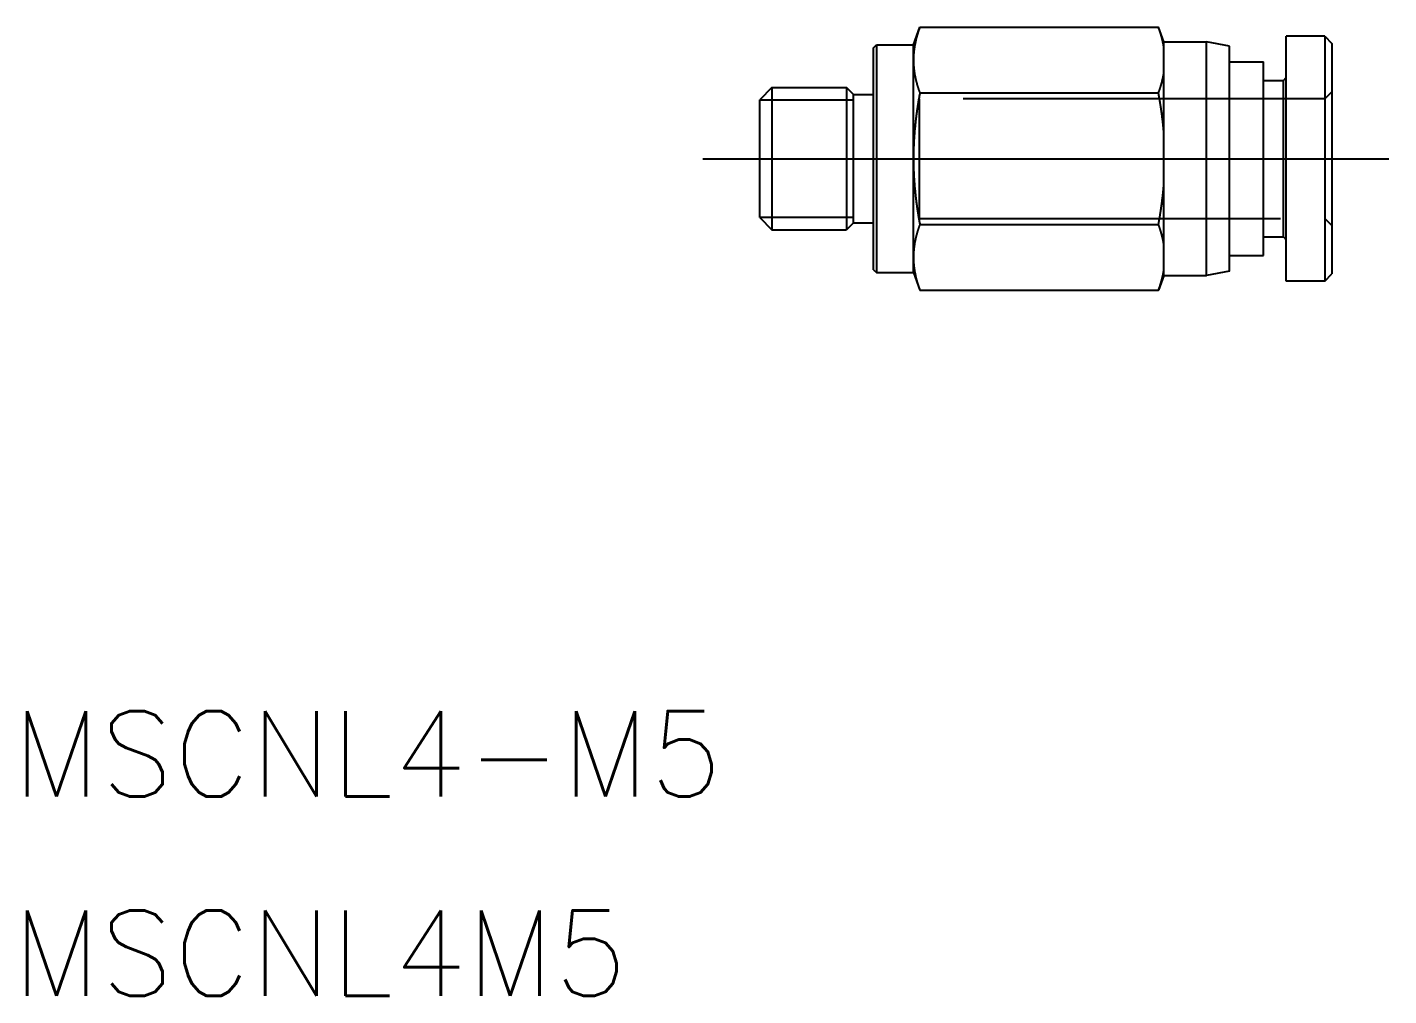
# Model space of a CAD drawing. Extents: x -64.9 to 7.4, y -29.4 to 6.6.
# Drawn here: x -64.92 to -17.09, y -29.41 to 4.62 of the extents above; entities that cross this region are included whole.
import ezdxf

# ---------------------------------------------------------------- set-up
doc = ezdxf.new("R2010")
doc.units = 0
doc.linetypes.add('CENTER', pattern=[50.8, 31.75, -6.35, 6.35, -6.35])
doc.linetypes.add('DASHED', pattern=[19.05, 12.7, -6.35])
doc.layers.get('0').update_dxf_attribs({"linetype": 'CONTINUOUS'})
doc.layers.add('CENTER', color=1, linetype='CENTER')
doc.styles.get("Standard").update_dxf_attribs({"font": 'txt.shx', "height": 3, "bigfont": 'bigfont.shx'})

# ---------------------------------------------------------------- blocks, each defined once
blk = doc.blocks.new('*U2')
at = {"color": 7, "linetype": 'CONTINUOUS'}
blk.add_text('MSCNL4-M5', height=3, dxfattribs=at).set_placement((-65.432, -22.41))
blk = doc.blocks.new('*U3')
at = {"color": 7, "linetype": 'CONTINUOUS'}
blk.add_text('MSCNL4M5', height=3, dxfattribs=at).set_placement((-65.432, -29.41))

msp = doc.modelspace()

# ---------------------------------------------------------------- linework, layer by layer
at = {"color": 7, "linetype": 'CONTINUOUS'}
for p, q in [((-33.787, 4), (-33.562, 4.619)), ((-33.562, 4.619), (-25.176, 4.619)), ((-24.987, 4.1), (-25.176, 4.619)), ((-35.187, 3.9), (-35.087, 4)), ((-35.187, -3.9), (-35.187, 3.9)), ((-35.087, 4), (-35.087, -4)), ((-35.087, 4), (-33.787, 4)), ((-33.787, 3.464), (-33.787, 4)), ((-24.987, 4.1), (-23.487, 4.1)), ((-24.987, 3.914), (-24.987, 4.1)), ((-24.987, 0.9), (-24.987, 3.914)), ((-23.487, -2.1), (-23.487, 4.1)), ((-23.487, 3.914), (-23.487, 4.1)), ((-22.687, 3.95), (-23.487, 4.1)), ((-22.687, -3.95), (-22.687, 3.95)), ((-20.687, -4.3), (-20.687, 4.3)), ((-19.337, 4.3), (-20.687, 4.3)), ((-19.337, 4.3), (-19.337, -4.3)), ((-19.337, 4.3), (-19.087, 4.05)), ((-19.087, 4.05), (-19.087, -4.05)), ((-33.787, 0), (-33.787, 3.464)), ((-22.687, 3.4), (-21.487, 3.4)), ((-21.487, -3.4), (-21.487, 3.4)), ((-38.754, 2.5), (-39.187, 2.067)), ((-38.754, 2.5), (-38.754, -2.5)), ((-38.754, 2.5), (-36.137, 2.5)), ((-36.137, 2.5), (-36.137, -2.5)), ((-35.887, 2.25), (-36.137, 2.5)), ((-21.487, 2.75), (-20.787, 2.75)), ((-20.787, 2.75), (-20.687, 2.85)), ((-20.787, -2.75), (-20.787, 2.75)), ((-39.187, -2.067), (-39.187, 2.067)), ((-35.887, -2.25), (-35.887, 2.25)), ((-35.887, 2.25), (-35.187, 2.25)), ((-33.562, 2.309), (-25.176, 2.309)), ((-19.337, 2.1), (-19.337, -2.1)), ((-24.987, -3.914), (-24.987, 0.9)), ((-33.787, -3.464), (-33.787, 0)), ((-23.487, -4.1), (-23.487, -0.9)), ((-39.187, -2.067), (-38.754, -2.5)), ((-35.887, -2.25), (-36.137, -2.5)), ((-35.887, -2.25), (-35.187, -2.25)), ((-33.562, -2.309), (-25.176, -2.309)), ((-38.754, -2.5), (-36.137, -2.5)), ((-21.487, -2.75), (-20.787, -2.75)), ((-20.787, -2.75), (-20.687, -2.85)), ((-33.787, -4), (-33.787, -3.464)), ((-22.687, -3.4), (-21.487, -3.4)), ((-35.187, -3.9), (-35.087, -4)), ((-35.087, -4), (-33.787, -4)), ((-33.787, -4), (-33.562, -4.619)), ((-24.987, -4.1), (-25.176, -4.619)), ((-24.987, -4.1), (-24.987, -3.914)), ((-24.987, -4.1), (-23.487, -4.1)), ((-23.487, -4.1), (-23.487, -3.914)), ((-22.687, -3.95), (-23.487, -4.1)), ((-19.337, -4.3), (-20.687, -4.3)), ((-19.337, -4.3), (-19.087, -4.05)), ((-33.562, -4.619), (-25.176, -4.619))]:
    msp.add_line(p, q, dxfattribs=at)
at = {"color": 3, "linetype": 'CONTINUOUS'}
for p, q in [((-39.187, 2.067), (-35.887, 2.067)), ((-35.887, -2.067), (-39.187, -2.067))]:
    msp.add_line(p, q, dxfattribs=at)
at = {"color": 3, "linetype": 'DASHED'}
for p, q in [((-19.337, 2.1), (-33.587, 2.1)), ((-33.587, 2.1), (-33.587, -2.097)), ((-19.087, 2.35), (-19.337, 2.1)), ((-33.587, -2.1), (-19.337, -2.1)), ((-19.337, -2.1), (-19.087, -2.35))]:
    msp.add_line(p, q, dxfattribs=at)
at = {"color": 7}
for points in [[(-33.562, 4.619, 0), (-33.566, 4.606, 0), (-33.571, 4.593, 0), (-33.575, 4.58, 0), (-33.58, 4.567, 0), (-33.584, 4.554, 0), (-33.589, 4.542, 0), (-33.593, 4.529, 0), (-33.598, 4.516, 0), (-33.602, 4.503, 0), (-33.606, 4.491, 0), (-33.61, 4.478, 0), (-33.614, 4.465, 0), (-33.619, 4.453, 0), (-33.623, 4.44, 0), (-33.627, 4.428, 0), (-33.63, 4.415, 0), (-33.634, 4.403, 0), (-33.638, 4.39, 0), (-33.642, 4.378, 0), (-33.646, 4.366, 0), (-33.649, 4.353, 0), (-33.653, 4.341, 0), (-33.657, 4.329, 0), (-33.66, 4.316, 0), (-33.664, 4.304, 0), (-33.667, 4.292, 0), (-33.67, 4.279, 0), (-33.674, 4.267, 0), (-33.677, 4.255, 0), (-33.68, 4.243, 0), (-33.684, 4.231, 0), (-33.687, 4.219, 0), (-33.69, 4.206, 0), (-33.693, 4.194, 0), (-33.696, 4.182, 0), (-33.699, 4.17, 0), (-33.702, 4.158, 0), (-33.705, 4.146, 0), (-33.707, 4.134, 0), (-33.71, 4.122, 0), (-33.713, 4.11, 0), (-33.715, 4.098, 0), (-33.718, 4.086, 0), (-33.721, 4.074, 0), (-33.723, 4.062, 0), (-33.726, 4.05, 0), (-33.728, 4.038, 0), (-33.73, 4.026, 0), (-33.733, 4.014, 0), (-33.735, 4.002, 0), (-33.737, 3.99, 0), (-33.739, 3.978, 0), (-33.742, 3.966, 0), (-33.744, 3.955, 0), (-33.746, 3.943, 0), (-33.748, 3.931, 0), (-33.75, 3.919, 0), (-33.752, 3.907, 0), (-33.753, 3.895, 0), (-33.755, 3.883, 0), (-33.757, 3.871, 0), (-33.759, 3.86, 0), (-33.76, 3.848, 0), (-33.762, 3.836, 0), (-33.763, 3.824, 0), (-33.765, 3.812, 0), (-33.766, 3.8, 0), (-33.768, 3.788, 0), (-33.769, 3.776, 0), (-33.77, 3.764, 0), (-33.772, 3.753, 0), (-33.773, 3.741, 0), (-33.774, 3.729, 0), (-33.775, 3.717, 0), (-33.776, 3.705, 0), (-33.777, 3.693, 0), (-33.778, 3.681, 0), (-33.779, 3.669, 0), (-33.78, 3.657, 0), (-33.781, 3.645, 0), (-33.782, 3.633, 0), (-33.782, 3.621, 0), (-33.783, 3.609, 0), (-33.784, 3.597, 0), (-33.784, 3.585, 0), (-33.785, 3.573, 0), (-33.785, 3.561, 0), (-33.785, 3.549, 0), (-33.786, 3.537, 0), (-33.786, 3.525, 0), (-33.786, 3.513, 0), (-33.787, 3.501, 0), (-33.787, 3.488, 0), (-33.787, 3.476, 0), (-33.787, 3.464, 0)], [(-24.987, 3.914, 0), (-24.988, 3.921, 0), (-24.989, 3.929, 0), (-24.99, 3.936, 0), (-24.992, 3.943, 0), (-24.993, 3.95, 0), (-24.994, 3.958, 0), (-24.995, 3.965, 0), (-24.997, 3.972, 0), (-24.998, 3.979, 0), (-24.999, 3.987, 0), (-25.001, 3.994, 0), (-25.002, 4.001, 0), (-25.003, 4.008, 0), (-25.005, 4.016, 0), (-25.006, 4.023, 0), (-25.008, 4.03, 0), (-25.009, 4.037, 0), (-25.011, 4.045, 0), (-25.012, 4.052, 0), (-25.014, 4.059, 0), (-25.015, 4.066, 0), (-25.017, 4.074, 0), (-25.018, 4.081, 0), (-25.02, 4.088, 0), (-25.021, 4.096, 0), (-25.023, 4.103, 0), (-25.024, 4.11, 0), (-25.026, 4.117, 0), (-25.028, 4.125, 0), (-25.029, 4.132, 0), (-25.031, 4.139, 0), (-25.033, 4.147, 0), (-25.035, 4.154, 0), (-25.036, 4.161, 0), (-25.038, 4.169, 0), (-25.04, 4.176, 0), (-25.042, 4.183, 0), (-25.044, 4.191, 0), (-25.045, 4.198, 0), (-25.047, 4.205, 0), (-25.049, 4.213, 0), (-25.051, 4.22, 0), (-25.053, 4.227, 0), (-25.055, 4.235, 0), (-25.057, 4.242, 0), (-25.059, 4.249, 0), (-25.061, 4.257, 0), (-25.062, 4.264, 0), (-25.064, 4.271, 0), (-25.067, 4.279, 0), (-25.069, 4.286, 0), (-25.071, 4.294, 0), (-25.073, 4.301, 0), (-25.075, 4.308, 0), (-25.077, 4.316, 0), (-25.079, 4.323, 0), (-25.081, 4.331, 0), (-25.083, 4.338, 0), (-25.085, 4.346, 0), (-25.088, 4.353, 0), (-25.09, 4.36, 0), (-25.092, 4.368, 0), (-25.094, 4.375, 0), (-25.097, 4.383, 0), (-25.099, 4.39, 0), (-25.101, 4.398, 0), (-25.104, 4.405, 0), (-25.106, 4.413, 0), (-25.108, 4.42, 0), (-25.111, 4.428, 0), (-25.113, 4.435, 0), (-25.115, 4.443, 0), (-25.118, 4.45, 0), (-25.12, 4.458, 0), (-25.123, 4.466, 0), (-25.125, 4.473, 0), (-25.128, 4.481, 0), (-25.13, 4.488, 0), (-25.133, 4.496, 0), (-25.135, 4.503, 0), (-25.138, 4.511, 0), (-25.14, 4.519, 0), (-25.143, 4.526, 0), (-25.146, 4.534, 0), (-25.148, 4.542, 0), (-25.151, 4.549, 0), (-25.154, 4.557, 0), (-25.156, 4.565, 0), (-25.159, 4.572, 0), (-25.162, 4.58, 0), (-25.165, 4.588, 0), (-25.167, 4.596, 0), (-25.17, 4.603, 0), (-25.173, 4.611, 0), (-25.176, 4.619, 0)], [(-33.787, 3.464, 0), (-33.787, 3.452, 0), (-33.787, 3.44, 0), (-33.787, 3.428, 0), (-33.786, 3.415, 0), (-33.786, 3.403, 0), (-33.786, 3.391, 0), (-33.785, 3.379, 0), (-33.785, 3.367, 0), (-33.785, 3.355, 0), (-33.784, 3.343, 0), (-33.784, 3.331, 0), (-33.783, 3.319, 0), (-33.782, 3.307, 0), (-33.782, 3.295, 0), (-33.781, 3.283, 0), (-33.78, 3.271, 0), (-33.779, 3.259, 0), (-33.778, 3.247, 0), (-33.777, 3.235, 0), (-33.776, 3.223, 0), (-33.775, 3.211, 0), (-33.774, 3.199, 0), (-33.773, 3.188, 0), (-33.772, 3.176, 0), (-33.77, 3.164, 0), (-33.769, 3.152, 0), (-33.768, 3.14, 0), (-33.766, 3.128, 0), (-33.765, 3.116, 0), (-33.763, 3.104, 0), (-33.762, 3.092, 0), (-33.76, 3.081, 0), (-33.759, 3.069, 0), (-33.757, 3.057, 0), (-33.755, 3.045, 0), (-33.753, 3.033, 0), (-33.752, 3.021, 0), (-33.75, 3.009, 0), (-33.748, 2.997, 0), (-33.746, 2.986, 0), (-33.744, 2.974, 0), (-33.742, 2.962, 0), (-33.739, 2.95, 0), (-33.737, 2.938, 0), (-33.735, 2.926, 0), (-33.733, 2.914, 0), (-33.73, 2.902, 0), (-33.728, 2.89, 0), (-33.726, 2.878, 0), (-33.723, 2.866, 0), (-33.721, 2.854, 0), (-33.718, 2.842, 0), (-33.715, 2.83, 0), (-33.713, 2.818, 0), (-33.71, 2.806, 0), (-33.707, 2.794, 0), (-33.705, 2.782, 0), (-33.702, 2.77, 0), (-33.699, 2.758, 0), (-33.696, 2.746, 0), (-33.693, 2.734, 0), (-33.69, 2.722, 0), (-33.687, 2.71, 0), (-33.684, 2.698, 0), (-33.68, 2.685, 0), (-33.677, 2.673, 0), (-33.674, 2.661, 0), (-33.67, 2.649, 0), (-33.667, 2.637, 0), (-33.664, 2.624, 0), (-33.66, 2.612, 0), (-33.657, 2.6, 0), (-33.653, 2.587, 0), (-33.649, 2.575, 0), (-33.646, 2.563, 0), (-33.642, 2.55, 0), (-33.638, 2.538, 0), (-33.634, 2.525, 0), (-33.63, 2.513, 0), (-33.627, 2.5, 0), (-33.623, 2.488, 0), (-33.619, 2.475, 0), (-33.614, 2.463, 0), (-33.61, 2.45, 0), (-33.606, 2.437, 0), (-33.602, 2.425, 0), (-33.598, 2.412, 0), (-33.593, 2.399, 0), (-33.589, 2.387, 0), (-33.584, 2.374, 0), (-33.58, 2.361, 0), (-33.575, 2.348, 0), (-33.571, 2.335, 0), (-33.566, 2.322, 0), (-33.562, 2.309, 0)], [(-25.176, 2.309, 0), (-25.173, 2.317, 0), (-25.17, 2.325, 0), (-25.167, 2.333, 0), (-25.165, 2.34, 0), (-25.162, 2.348, 0), (-25.159, 2.356, 0), (-25.156, 2.363, 0), (-25.154, 2.371, 0), (-25.151, 2.379, 0), (-25.148, 2.387, 0), (-25.146, 2.394, 0), (-25.143, 2.402, 0), (-25.14, 2.409, 0), (-25.138, 2.417, 0), (-25.135, 2.425, 0), (-25.133, 2.432, 0), (-25.13, 2.44, 0), (-25.128, 2.447, 0), (-25.125, 2.455, 0), (-25.123, 2.463, 0), (-25.12, 2.47, 0), (-25.118, 2.478, 0), (-25.115, 2.485, 0), (-25.113, 2.493, 0), (-25.111, 2.5, 0), (-25.108, 2.508, 0), (-25.106, 2.515, 0), (-25.104, 2.523, 0), (-25.101, 2.53, 0), (-25.099, 2.538, 0), (-25.097, 2.545, 0), (-25.094, 2.553, 0), (-25.092, 2.56, 0), (-25.09, 2.568, 0), (-25.088, 2.575, 0), (-25.085, 2.583, 0), (-25.083, 2.59, 0), (-25.081, 2.598, 0), (-25.079, 2.605, 0), (-25.077, 2.612, 0), (-25.075, 2.62, 0), (-25.073, 2.627, 0), (-25.071, 2.635, 0), (-25.069, 2.642, 0), (-25.067, 2.649, 0), (-25.064, 2.657, 0), (-25.062, 2.664, 0), (-25.061, 2.672, 0), (-25.059, 2.679, 0), (-25.057, 2.686, 0), (-25.055, 2.694, 0), (-25.053, 2.701, 0), (-25.051, 2.708, 0), (-25.049, 2.716, 0), (-25.047, 2.723, 0), (-25.045, 2.73, 0), (-25.044, 2.738, 0), (-25.042, 2.745, 0), (-25.04, 2.752, 0), (-25.038, 2.76, 0), (-25.036, 2.767, 0), (-25.035, 2.774, 0), (-25.033, 2.782, 0), (-25.031, 2.789, 0), (-25.029, 2.796, 0), (-25.028, 2.803, 0), (-25.026, 2.811, 0), (-25.024, 2.818, 0), (-25.023, 2.825, 0), (-25.021, 2.833, 0), (-25.02, 2.84, 0), (-25.018, 2.847, 0), (-25.017, 2.854, 0), (-25.015, 2.862, 0), (-25.014, 2.869, 0), (-25.012, 2.876, 0), (-25.011, 2.884, 0), (-25.009, 2.891, 0), (-25.008, 2.898, 0), (-25.006, 2.905, 0), (-25.005, 2.913, 0), (-25.003, 2.92, 0), (-25.002, 2.927, 0), (-25.001, 2.934, 0), (-24.999, 2.942, 0), (-24.998, 2.949, 0), (-24.997, 2.956, 0), (-24.995, 2.963, 0), (-24.994, 2.971, 0), (-24.993, 2.978, 0), (-24.992, 2.985, 0), (-24.99, 2.992, 0), (-24.989, 3, 0), (-24.988, 3.007, 0), (-24.987, 3.014, 0)], [(-33.562, 2.309, 0), (-33.566, 2.283, 0), (-33.571, 2.258, 0), (-33.575, 2.232, 0), (-33.58, 2.206, 0), (-33.584, 2.181, 0), (-33.589, 2.155, 0), (-33.593, 2.129, 0), (-33.598, 2.104, 0), (-33.602, 2.079, 0), (-33.606, 2.053, 0), (-33.61, 2.028, 0), (-33.614, 2.003, 0), (-33.619, 1.978, 0), (-33.623, 1.952, 0), (-33.627, 1.927, 0), (-33.63, 1.902, 0), (-33.634, 1.877, 0), (-33.638, 1.853, 0), (-33.642, 1.828, 0), (-33.646, 1.803, 0), (-33.649, 1.778, 0), (-33.653, 1.754, 0), (-33.657, 1.729, 0), (-33.66, 1.704, 0), (-33.664, 1.68, 0), (-33.667, 1.655, 0), (-33.67, 1.631, 0), (-33.674, 1.606, 0), (-33.677, 1.582, 0), (-33.68, 1.557, 0), (-33.684, 1.533, 0), (-33.687, 1.509, 0), (-33.69, 1.485, 0), (-33.693, 1.46, 0), (-33.696, 1.436, 0), (-33.699, 1.412, 0), (-33.702, 1.388, 0), (-33.705, 1.364, 0), (-33.707, 1.34, 0), (-33.71, 1.316, 0), (-33.713, 1.292, 0), (-33.715, 1.268, 0), (-33.718, 1.244, 0), (-33.721, 1.22, 0), (-33.723, 1.196, 0), (-33.726, 1.172, 0), (-33.728, 1.148, 0), (-33.73, 1.124, 0), (-33.733, 1.1, 0), (-33.735, 1.076, 0), (-33.737, 1.052, 0), (-33.739, 1.029, 0), (-33.742, 1.005, 0), (-33.744, 0.981, 0), (-33.746, 0.957, 0), (-33.748, 0.933, 0), (-33.75, 0.91, 0), (-33.752, 0.886, 0), (-33.753, 0.862, 0), (-33.755, 0.838, 0), (-33.757, 0.815, 0), (-33.759, 0.791, 0), (-33.76, 0.767, 0), (-33.762, 0.743, 0), (-33.763, 0.72, 0), (-33.765, 0.696, 0), (-33.766, 0.672, 0), (-33.768, 0.648, 0), (-33.769, 0.624, 0), (-33.77, 0.601, 0), (-33.772, 0.577, 0), (-33.773, 0.553, 0), (-33.774, 0.529, 0), (-33.775, 0.505, 0), (-33.776, 0.482, 0), (-33.777, 0.458, 0), (-33.778, 0.434, 0), (-33.779, 0.41, 0), (-33.78, 0.386, 0), (-33.781, 0.362, 0), (-33.782, 0.338, 0), (-33.782, 0.314, 0), (-33.783, 0.29, 0), (-33.784, 0.266, 0), (-33.784, 0.242, 0), (-33.785, 0.218, 0), (-33.785, 0.194, 0), (-33.785, 0.17, 0), (-33.786, 0.146, 0), (-33.786, 0.122, 0), (-33.786, 0.097, 0), (-33.787, 0.073, 0), (-33.787, 0.049, 0), (-33.787, 0.024, 0), (-33.787, 0, 0)], [(-24.987, 0.9, 0), (-24.988, 0.915, 0), (-24.989, 0.929, 0), (-24.99, 0.944, 0), (-24.992, 0.958, 0), (-24.993, 0.973, 0), (-24.994, 0.987, 0), (-24.995, 1.002, 0), (-24.997, 1.016, 0), (-24.998, 1.031, 0), (-24.999, 1.045, 0), (-25.001, 1.06, 0), (-25.002, 1.074, 0), (-25.003, 1.089, 0), (-25.005, 1.103, 0), (-25.006, 1.118, 0), (-25.008, 1.132, 0), (-25.009, 1.147, 0), (-25.011, 1.161, 0), (-25.012, 1.176, 0), (-25.014, 1.19, 0), (-25.015, 1.205, 0), (-25.017, 1.219, 0), (-25.018, 1.234, 0), (-25.02, 1.248, 0), (-25.021, 1.263, 0), (-25.023, 1.278, 0), (-25.024, 1.292, 0), (-25.026, 1.307, 0), (-25.028, 1.321, 0), (-25.029, 1.336, 0), (-25.031, 1.35, 0), (-25.033, 1.365, 0), (-25.035, 1.38, 0), (-25.036, 1.394, 0), (-25.038, 1.409, 0), (-25.04, 1.424, 0), (-25.042, 1.438, 0), (-25.044, 1.453, 0), (-25.045, 1.467, 0), (-25.047, 1.482, 0), (-25.049, 1.497, 0), (-25.051, 1.512, 0), (-25.053, 1.526, 0), (-25.055, 1.541, 0), (-25.057, 1.556, 0), (-25.059, 1.57, 0), (-25.061, 1.585, 0), (-25.062, 1.6, 0), (-25.064, 1.615, 0), (-25.067, 1.629, 0), (-25.069, 1.644, 0), (-25.071, 1.659, 0), (-25.073, 1.674, 0), (-25.075, 1.689, 0), (-25.077, 1.703, 0), (-25.079, 1.718, 0), (-25.081, 1.733, 0), (-25.083, 1.748, 0), (-25.085, 1.763, 0), (-25.088, 1.778, 0), (-25.09, 1.793, 0), (-25.092, 1.808, 0), (-25.094, 1.822, 0), (-25.097, 1.837, 0), (-25.099, 1.852, 0), (-25.101, 1.867, 0), (-25.104, 1.882, 0), (-25.106, 1.897, 0), (-25.108, 1.912, 0), (-25.111, 1.927, 0), (-25.113, 1.943, 0), (-25.115, 1.958, 0), (-25.118, 1.973, 0), (-25.12, 1.988, 0), (-25.123, 2.003, 0), (-25.125, 2.018, 0), (-25.128, 2.033, 0), (-25.13, 2.048, 0), (-25.133, 2.064, 0), (-25.135, 2.079, 0), (-25.138, 2.094, 0), (-25.14, 2.109, 0), (-25.143, 2.125, 0), (-25.146, 2.14, 0), (-25.148, 2.155, 0), (-25.151, 2.171, 0), (-25.154, 2.186, 0), (-25.156, 2.201, 0), (-25.159, 2.217, 0), (-25.162, 2.232, 0), (-25.165, 2.247, 0), (-25.167, 2.263, 0), (-25.17, 2.278, 0), (-25.173, 2.294, 0), (-25.176, 2.309, 0)], [(-33.787, 0, 0), (-33.787, -0.024, 0), (-33.787, -0.049, 0), (-33.787, -0.073, 0), (-33.786, -0.097, 0), (-33.786, -0.122, 0), (-33.786, -0.146, 0), (-33.785, -0.17, 0), (-33.785, -0.194, 0), (-33.785, -0.218, 0), (-33.784, -0.242, 0), (-33.784, -0.266, 0), (-33.783, -0.29, 0), (-33.782, -0.314, 0), (-33.782, -0.338, 0), (-33.781, -0.362, 0), (-33.78, -0.386, 0), (-33.779, -0.41, 0), (-33.778, -0.434, 0), (-33.777, -0.458, 0), (-33.776, -0.482, 0), (-33.775, -0.505, 0), (-33.774, -0.529, 0), (-33.773, -0.553, 0), (-33.772, -0.577, 0), (-33.77, -0.601, 0), (-33.769, -0.624, 0), (-33.768, -0.648, 0), (-33.766, -0.672, 0), (-33.765, -0.696, 0), (-33.763, -0.72, 0), (-33.762, -0.743, 0), (-33.76, -0.767, 0), (-33.759, -0.791, 0), (-33.757, -0.815, 0), (-33.755, -0.838, 0), (-33.753, -0.862, 0), (-33.752, -0.886, 0), (-33.75, -0.91, 0), (-33.748, -0.933, 0), (-33.746, -0.957, 0), (-33.744, -0.981, 0), (-33.742, -1.005, 0), (-33.739, -1.029, 0), (-33.737, -1.052, 0), (-33.735, -1.076, 0), (-33.733, -1.1, 0), (-33.73, -1.124, 0), (-33.728, -1.148, 0), (-33.726, -1.172, 0), (-33.723, -1.196, 0), (-33.721, -1.22, 0), (-33.718, -1.244, 0), (-33.715, -1.268, 0), (-33.713, -1.292, 0), (-33.71, -1.316, 0), (-33.707, -1.34, 0), (-33.705, -1.364, 0), (-33.702, -1.388, 0), (-33.699, -1.412, 0), (-33.696, -1.436, 0), (-33.693, -1.46, 0), (-33.69, -1.485, 0), (-33.687, -1.509, 0), (-33.684, -1.533, 0), (-33.68, -1.557, 0), (-33.677, -1.582, 0), (-33.674, -1.606, 0), (-33.67, -1.631, 0), (-33.667, -1.655, 0), (-33.664, -1.68, 0), (-33.66, -1.704, 0), (-33.657, -1.729, 0), (-33.653, -1.754, 0), (-33.649, -1.778, 0), (-33.646, -1.803, 0), (-33.642, -1.828, 0), (-33.638, -1.853, 0), (-33.634, -1.877, 0), (-33.63, -1.902, 0), (-33.627, -1.927, 0), (-33.623, -1.952, 0), (-33.619, -1.978, 0), (-33.614, -2.003, 0), (-33.61, -2.028, 0), (-33.606, -2.053, 0), (-33.602, -2.079, 0), (-33.598, -2.104, 0), (-33.593, -2.129, 0), (-33.589, -2.155, 0), (-33.584, -2.181, 0), (-33.58, -2.206, 0), (-33.575, -2.232, 0), (-33.571, -2.258, 0), (-33.566, -2.283, 0), (-33.562, -2.309, 0)], [(-25.176, -2.309, 0), (-25.173, -2.294, 0), (-25.17, -2.278, 0), (-25.167, -2.263, 0), (-25.165, -2.247, 0), (-25.162, -2.232, 0), (-25.159, -2.217, 0), (-25.156, -2.201, 0), (-25.154, -2.186, 0), (-25.151, -2.171, 0), (-25.148, -2.155, 0), (-25.146, -2.14, 0), (-25.143, -2.125, 0), (-25.14, -2.109, 0), (-25.138, -2.094, 0), (-25.135, -2.079, 0), (-25.133, -2.064, 0), (-25.13, -2.048, 0), (-25.128, -2.033, 0), (-25.125, -2.018, 0), (-25.123, -2.003, 0), (-25.12, -1.988, 0), (-25.118, -1.973, 0), (-25.115, -1.958, 0), (-25.113, -1.943, 0), (-25.111, -1.927, 0), (-25.108, -1.912, 0), (-25.106, -1.897, 0), (-25.104, -1.882, 0), (-25.101, -1.867, 0), (-25.099, -1.852, 0), (-25.097, -1.837, 0), (-25.094, -1.822, 0), (-25.092, -1.808, 0), (-25.09, -1.793, 0), (-25.088, -1.778, 0), (-25.085, -1.763, 0), (-25.083, -1.748, 0), (-25.081, -1.733, 0), (-25.079, -1.718, 0), (-25.077, -1.703, 0), (-25.075, -1.689, 0), (-25.073, -1.674, 0), (-25.071, -1.659, 0), (-25.069, -1.644, 0), (-25.067, -1.629, 0), (-25.064, -1.615, 0), (-25.062, -1.6, 0), (-25.061, -1.585, 0), (-25.059, -1.57, 0), (-25.057, -1.556, 0), (-25.055, -1.541, 0), (-25.053, -1.526, 0), (-25.051, -1.512, 0), (-25.049, -1.497, 0), (-25.047, -1.482, 0), (-25.045, -1.467, 0), (-25.044, -1.453, 0), (-25.042, -1.438, 0), (-25.04, -1.424, 0), (-25.038, -1.409, 0), (-25.036, -1.394, 0), (-25.035, -1.38, 0), (-25.033, -1.365, 0), (-25.031, -1.35, 0), (-25.029, -1.336, 0), (-25.028, -1.321, 0), (-25.026, -1.307, 0), (-25.024, -1.292, 0), (-25.023, -1.278, 0), (-25.021, -1.263, 0), (-25.02, -1.248, 0), (-25.018, -1.234, 0), (-25.017, -1.219, 0), (-25.015, -1.205, 0), (-25.014, -1.19, 0), (-25.012, -1.176, 0), (-25.011, -1.161, 0), (-25.009, -1.147, 0), (-25.008, -1.132, 0), (-25.006, -1.118, 0), (-25.005, -1.103, 0), (-25.003, -1.089, 0), (-25.002, -1.074, 0), (-25.001, -1.06, 0), (-24.999, -1.045, 0), (-24.998, -1.031, 0), (-24.997, -1.016, 0), (-24.995, -1.002, 0), (-24.994, -0.987, 0), (-24.993, -0.973, 0), (-24.992, -0.958, 0), (-24.99, -0.944, 0), (-24.989, -0.929, 0), (-24.988, -0.915, 0), (-24.987, -0.9, 0)], [(-33.562, -2.309, 0), (-33.566, -2.322, 0), (-33.571, -2.335, 0), (-33.575, -2.348, 0), (-33.58, -2.361, 0), (-33.584, -2.374, 0), (-33.589, -2.387, 0), (-33.593, -2.399, 0), (-33.598, -2.412, 0), (-33.602, -2.425, 0), (-33.606, -2.437, 0), (-33.61, -2.45, 0), (-33.614, -2.463, 0), (-33.619, -2.475, 0), (-33.623, -2.488, 0), (-33.627, -2.5, 0), (-33.63, -2.513, 0), (-33.634, -2.525, 0), (-33.638, -2.538, 0), (-33.642, -2.55, 0), (-33.646, -2.563, 0), (-33.649, -2.575, 0), (-33.653, -2.587, 0), (-33.657, -2.6, 0), (-33.66, -2.612, 0), (-33.664, -2.624, 0), (-33.667, -2.637, 0), (-33.67, -2.649, 0), (-33.674, -2.661, 0), (-33.677, -2.673, 0), (-33.68, -2.685, 0), (-33.684, -2.698, 0), (-33.687, -2.71, 0), (-33.69, -2.722, 0), (-33.693, -2.734, 0), (-33.696, -2.746, 0), (-33.699, -2.758, 0), (-33.702, -2.77, 0), (-33.705, -2.782, 0), (-33.707, -2.794, 0), (-33.71, -2.806, 0), (-33.713, -2.818, 0), (-33.715, -2.83, 0), (-33.718, -2.842, 0), (-33.721, -2.854, 0), (-33.723, -2.866, 0), (-33.726, -2.878, 0), (-33.728, -2.89, 0), (-33.73, -2.902, 0), (-33.733, -2.914, 0), (-33.735, -2.926, 0), (-33.737, -2.938, 0), (-33.739, -2.95, 0), (-33.742, -2.962, 0), (-33.744, -2.974, 0), (-33.746, -2.986, 0), (-33.748, -2.997, 0), (-33.75, -3.009, 0), (-33.752, -3.021, 0), (-33.753, -3.033, 0), (-33.755, -3.045, 0), (-33.757, -3.057, 0), (-33.759, -3.069, 0), (-33.76, -3.081, 0), (-33.762, -3.092, 0), (-33.763, -3.104, 0), (-33.765, -3.116, 0), (-33.766, -3.128, 0), (-33.768, -3.14, 0), (-33.769, -3.152, 0), (-33.77, -3.164, 0), (-33.772, -3.176, 0), (-33.773, -3.188, 0), (-33.774, -3.199, 0), (-33.775, -3.211, 0), (-33.776, -3.223, 0), (-33.777, -3.235, 0), (-33.778, -3.247, 0), (-33.779, -3.259, 0), (-33.78, -3.271, 0), (-33.781, -3.283, 0), (-33.782, -3.295, 0), (-33.782, -3.307, 0), (-33.783, -3.319, 0), (-33.784, -3.331, 0), (-33.784, -3.343, 0), (-33.785, -3.355, 0), (-33.785, -3.367, 0), (-33.785, -3.379, 0), (-33.786, -3.391, 0), (-33.786, -3.403, 0), (-33.786, -3.415, 0), (-33.787, -3.428, 0), (-33.787, -3.44, 0), (-33.787, -3.452, 0), (-33.787, -3.464, 0)], [(-24.987, -3.014, 0), (-24.988, -3.007, 0), (-24.989, -3, 0), (-24.99, -2.992, 0), (-24.992, -2.985, 0), (-24.993, -2.978, 0), (-24.994, -2.971, 0), (-24.995, -2.963, 0), (-24.997, -2.956, 0), (-24.998, -2.949, 0), (-24.999, -2.942, 0), (-25.001, -2.934, 0), (-25.002, -2.927, 0), (-25.003, -2.92, 0), (-25.005, -2.913, 0), (-25.006, -2.905, 0), (-25.008, -2.898, 0), (-25.009, -2.891, 0), (-25.011, -2.884, 0), (-25.012, -2.876, 0), (-25.014, -2.869, 0), (-25.015, -2.862, 0), (-25.017, -2.854, 0), (-25.018, -2.847, 0), (-25.02, -2.84, 0), (-25.021, -2.833, 0), (-25.023, -2.825, 0), (-25.024, -2.818, 0), (-25.026, -2.811, 0), (-25.028, -2.803, 0), (-25.029, -2.796, 0), (-25.031, -2.789, 0), (-25.033, -2.782, 0), (-25.035, -2.774, 0), (-25.036, -2.767, 0), (-25.038, -2.76, 0), (-25.04, -2.752, 0), (-25.042, -2.745, 0), (-25.044, -2.738, 0), (-25.045, -2.73, 0), (-25.047, -2.723, 0), (-25.049, -2.716, 0), (-25.051, -2.708, 0), (-25.053, -2.701, 0), (-25.055, -2.694, 0), (-25.057, -2.686, 0), (-25.059, -2.679, 0), (-25.061, -2.672, 0), (-25.062, -2.664, 0), (-25.064, -2.657, 0), (-25.067, -2.649, 0), (-25.069, -2.642, 0), (-25.071, -2.635, 0), (-25.073, -2.627, 0), (-25.075, -2.62, 0), (-25.077, -2.612, 0), (-25.079, -2.605, 0), (-25.081, -2.598, 0), (-25.083, -2.59, 0), (-25.085, -2.583, 0), (-25.088, -2.575, 0), (-25.09, -2.568, 0), (-25.092, -2.56, 0), (-25.094, -2.553, 0), (-25.097, -2.545, 0), (-25.099, -2.538, 0), (-25.101, -2.53, 0), (-25.104, -2.523, 0), (-25.106, -2.515, 0), (-25.108, -2.508, 0), (-25.111, -2.5, 0), (-25.113, -2.493, 0), (-25.115, -2.485, 0), (-25.118, -2.478, 0), (-25.12, -2.47, 0), (-25.123, -2.463, 0), (-25.125, -2.455, 0), (-25.128, -2.447, 0), (-25.13, -2.44, 0), (-25.133, -2.432, 0), (-25.135, -2.425, 0), (-25.138, -2.417, 0), (-25.14, -2.409, 0), (-25.143, -2.402, 0), (-25.146, -2.394, 0), (-25.148, -2.387, 0), (-25.151, -2.379, 0), (-25.154, -2.371, 0), (-25.156, -2.363, 0), (-25.159, -2.356, 0), (-25.162, -2.348, 0), (-25.165, -2.34, 0), (-25.167, -2.333, 0), (-25.17, -2.325, 0), (-25.173, -2.317, 0), (-25.176, -2.309, 0)], [(-33.787, -3.464, 0), (-33.787, -3.476, 0), (-33.787, -3.488, 0), (-33.787, -3.501, 0), (-33.786, -3.513, 0), (-33.786, -3.525, 0), (-33.786, -3.537, 0), (-33.785, -3.549, 0), (-33.785, -3.561, 0), (-33.785, -3.573, 0), (-33.784, -3.585, 0), (-33.784, -3.597, 0), (-33.783, -3.609, 0), (-33.782, -3.621, 0), (-33.782, -3.633, 0), (-33.781, -3.645, 0), (-33.78, -3.657, 0), (-33.779, -3.669, 0), (-33.778, -3.681, 0), (-33.777, -3.693, 0), (-33.776, -3.705, 0), (-33.775, -3.717, 0), (-33.774, -3.729, 0), (-33.773, -3.741, 0), (-33.772, -3.753, 0), (-33.77, -3.764, 0), (-33.769, -3.776, 0), (-33.768, -3.788, 0), (-33.766, -3.8, 0), (-33.765, -3.812, 0), (-33.763, -3.824, 0), (-33.762, -3.836, 0), (-33.76, -3.848, 0), (-33.759, -3.86, 0), (-33.757, -3.871, 0), (-33.755, -3.883, 0), (-33.753, -3.895, 0), (-33.752, -3.907, 0), (-33.75, -3.919, 0), (-33.748, -3.931, 0), (-33.746, -3.943, 0), (-33.744, -3.955, 0), (-33.742, -3.966, 0), (-33.739, -3.978, 0), (-33.737, -3.99, 0), (-33.735, -4.002, 0), (-33.733, -4.014, 0), (-33.73, -4.026, 0), (-33.728, -4.038, 0), (-33.726, -4.05, 0), (-33.723, -4.062, 0), (-33.721, -4.074, 0), (-33.718, -4.086, 0), (-33.715, -4.098, 0), (-33.713, -4.11, 0), (-33.71, -4.122, 0), (-33.707, -4.134, 0), (-33.705, -4.146, 0), (-33.702, -4.158, 0), (-33.699, -4.17, 0), (-33.696, -4.182, 0), (-33.693, -4.194, 0), (-33.69, -4.206, 0), (-33.687, -4.219, 0), (-33.684, -4.231, 0), (-33.68, -4.243, 0), (-33.677, -4.255, 0), (-33.674, -4.267, 0), (-33.67, -4.279, 0), (-33.667, -4.292, 0), (-33.664, -4.304, 0), (-33.66, -4.316, 0), (-33.657, -4.329, 0), (-33.653, -4.341, 0), (-33.649, -4.353, 0), (-33.646, -4.366, 0), (-33.642, -4.378, 0), (-33.638, -4.39, 0), (-33.634, -4.403, 0), (-33.63, -4.415, 0), (-33.627, -4.428, 0), (-33.623, -4.44, 0), (-33.619, -4.453, 0), (-33.614, -4.465, 0), (-33.61, -4.478, 0), (-33.606, -4.491, 0), (-33.602, -4.503, 0), (-33.598, -4.516, 0), (-33.593, -4.529, 0), (-33.589, -4.542, 0), (-33.584, -4.554, 0), (-33.58, -4.567, 0), (-33.575, -4.58, 0), (-33.571, -4.593, 0), (-33.566, -4.606, 0), (-33.562, -4.619, 0)], [(-25.176, -4.619, 0), (-25.173, -4.611, 0), (-25.17, -4.603, 0), (-25.167, -4.596, 0), (-25.165, -4.588, 0), (-25.162, -4.58, 0), (-25.159, -4.572, 0), (-25.156, -4.565, 0), (-25.154, -4.557, 0), (-25.151, -4.549, 0), (-25.148, -4.542, 0), (-25.146, -4.534, 0), (-25.143, -4.526, 0), (-25.14, -4.519, 0), (-25.138, -4.511, 0), (-25.135, -4.503, 0), (-25.133, -4.496, 0), (-25.13, -4.488, 0), (-25.128, -4.481, 0), (-25.125, -4.473, 0), (-25.123, -4.466, 0), (-25.12, -4.458, 0), (-25.118, -4.45, 0), (-25.115, -4.443, 0), (-25.113, -4.435, 0), (-25.111, -4.428, 0), (-25.108, -4.42, 0), (-25.106, -4.413, 0), (-25.104, -4.405, 0), (-25.101, -4.398, 0), (-25.099, -4.39, 0), (-25.097, -4.383, 0), (-25.094, -4.375, 0), (-25.092, -4.368, 0), (-25.09, -4.36, 0), (-25.088, -4.353, 0), (-25.085, -4.346, 0), (-25.083, -4.338, 0), (-25.081, -4.331, 0), (-25.079, -4.323, 0), (-25.077, -4.316, 0), (-25.075, -4.308, 0), (-25.073, -4.301, 0), (-25.071, -4.294, 0), (-25.069, -4.286, 0), (-25.067, -4.279, 0), (-25.064, -4.271, 0), (-25.062, -4.264, 0), (-25.061, -4.257, 0), (-25.059, -4.249, 0), (-25.057, -4.242, 0), (-25.055, -4.235, 0), (-25.053, -4.227, 0), (-25.051, -4.22, 0), (-25.049, -4.213, 0), (-25.047, -4.205, 0), (-25.045, -4.198, 0), (-25.044, -4.191, 0), (-25.042, -4.183, 0), (-25.04, -4.176, 0), (-25.038, -4.169, 0), (-25.036, -4.161, 0), (-25.035, -4.154, 0), (-25.033, -4.147, 0), (-25.031, -4.139, 0), (-25.029, -4.132, 0), (-25.028, -4.125, 0), (-25.026, -4.117, 0), (-25.024, -4.11, 0), (-25.023, -4.103, 0), (-25.021, -4.096, 0), (-25.02, -4.088, 0), (-25.018, -4.081, 0), (-25.017, -4.074, 0), (-25.015, -4.066, 0), (-25.014, -4.059, 0), (-25.012, -4.052, 0), (-25.011, -4.045, 0), (-25.009, -4.037, 0), (-25.008, -4.03, 0), (-25.006, -4.023, 0), (-25.005, -4.016, 0), (-25.003, -4.008, 0), (-25.002, -4.001, 0), (-25.001, -3.994, 0), (-24.999, -3.987, 0), (-24.998, -3.979, 0), (-24.997, -3.972, 0), (-24.995, -3.965, 0), (-24.994, -3.958, 0), (-24.993, -3.95, 0), (-24.992, -3.943, 0), (-24.99, -3.936, 0), (-24.989, -3.929, 0), (-24.988, -3.921, 0), (-24.987, -3.914, 0)]]:
    msp.add_polyline3d(points, dxfattribs=at)
at = {"layer": 'CENTER', "color": 1, "linetype": 'CENTER'}
msp.add_line((-41.187, 0), (-17.087, 0), dxfattribs=at)

# ---------------------------------------------------------------- block references
at = {"color": 7, "linetype": 'CONTINUOUS'}
for name in ['*U2', '*U3']:
    msp.add_blockref(name, (0, 0), dxfattribs=at)

doc.saveas('drawing.dxf')
